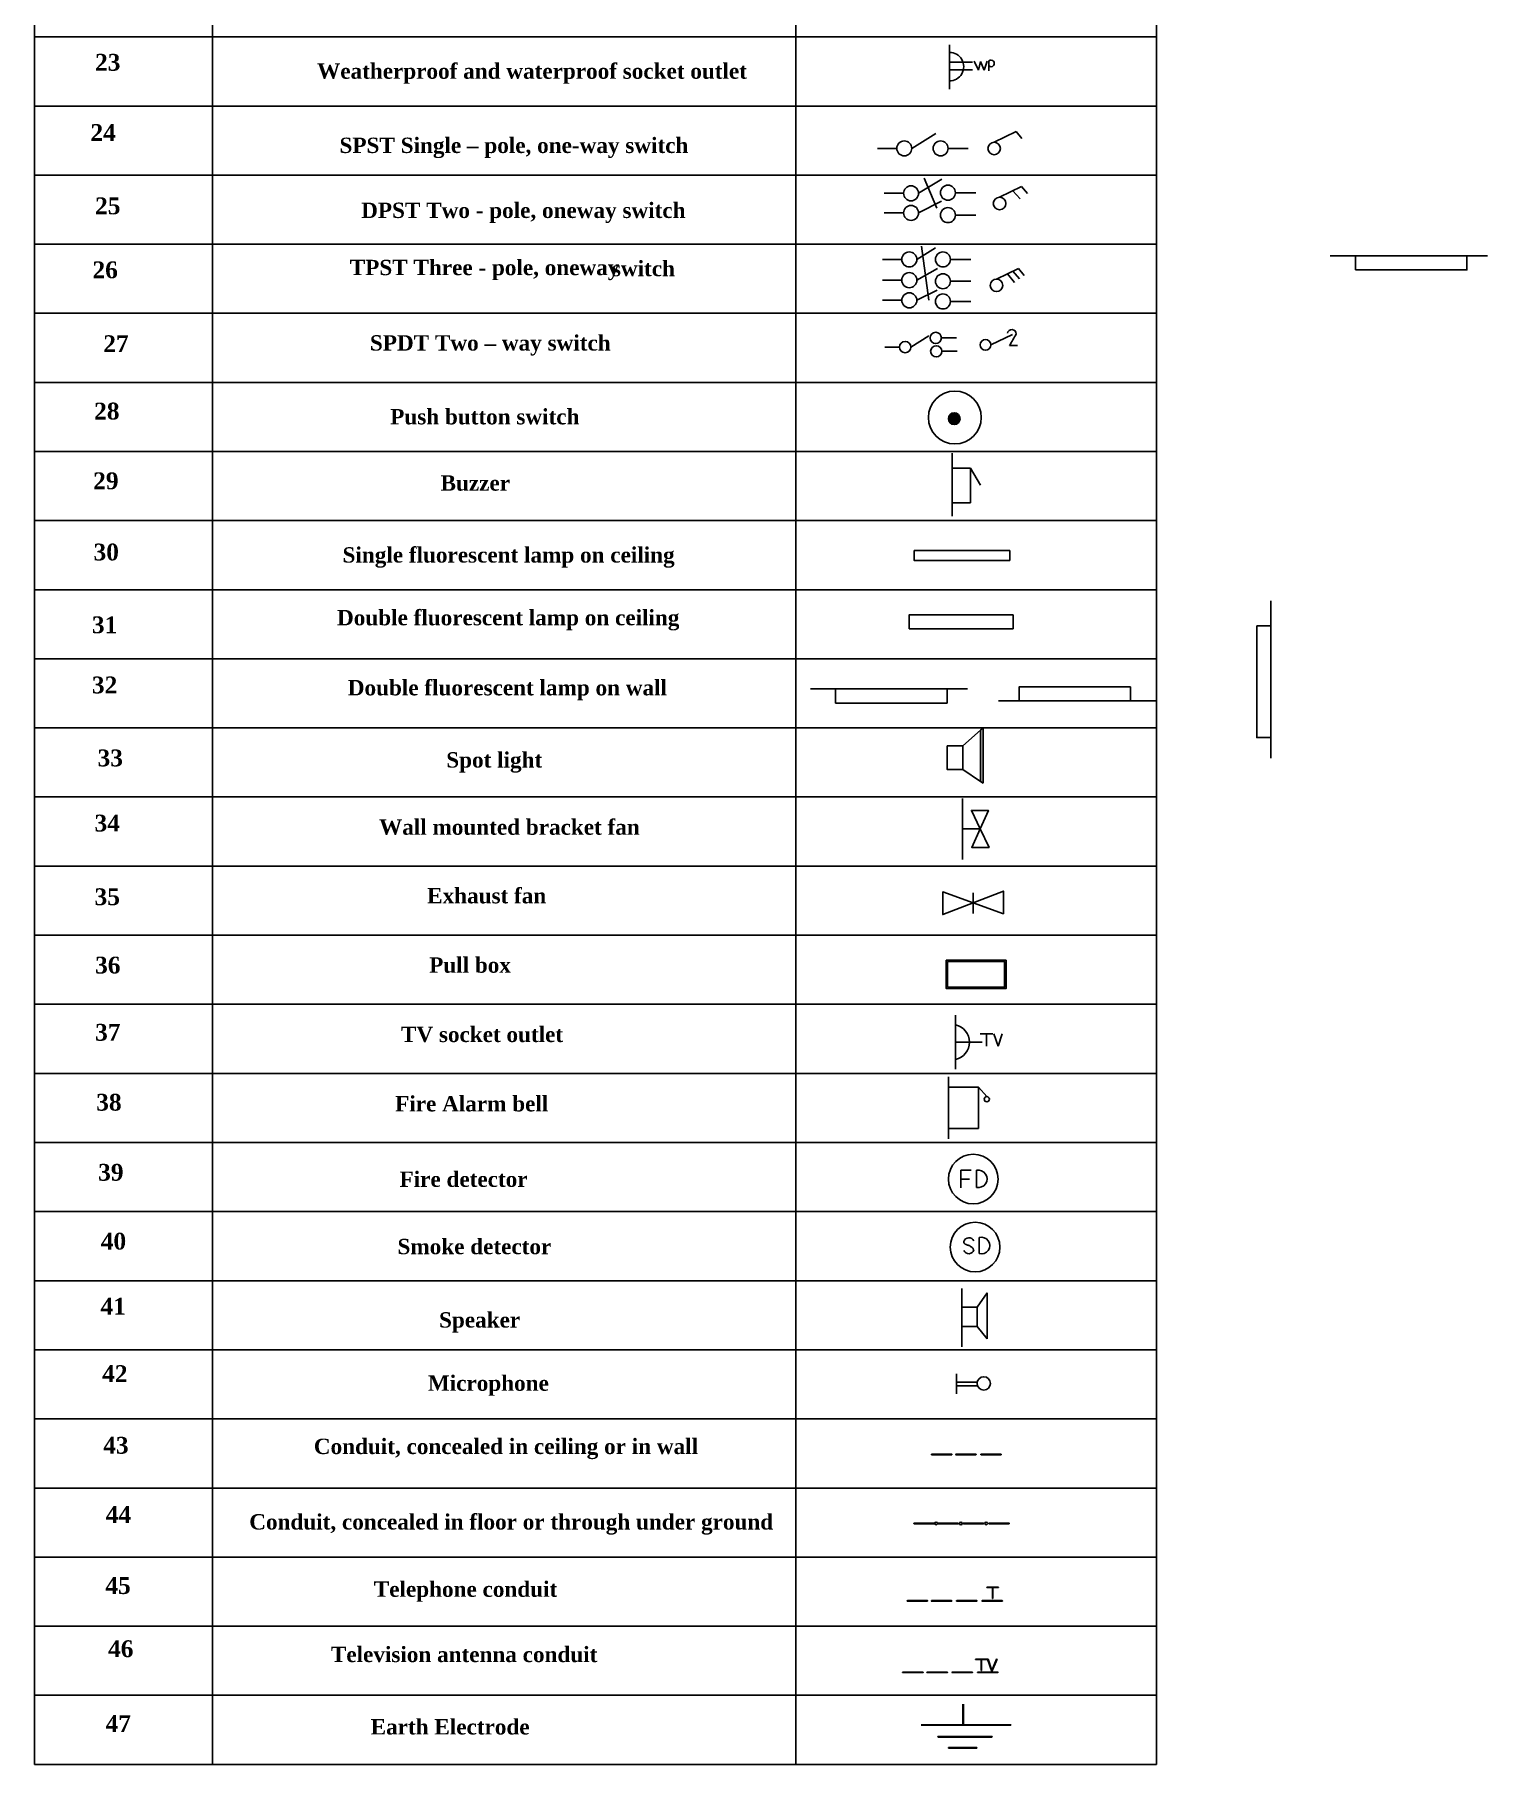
# Model space of a CAD drawing. Header units: inches. Extents: x 364 to 7104, y 169 to 8017.
# Drawn here: x 363.7 to 613, y 294.3 to 591.1 of the extents above; entities that cross this region are included whole.
import ezdxf

# ---------------------------------------------------------------- set-up
doc = ezdxf.new("R2010")
doc.units = ezdxf.units.IN
doc.header["$MEASUREMENT"] = 0
doc.styles.get("Standard").update_dxf_attribs({"font": 'timesbd.ttf'})

# ---------------------------------------------------------------- blocks, each defined once
blk = doc.blocks.new('*T61')
at = {"color": 0, "lineweight": -2}
for p, q in [((0, 0), (30.54, 0)), ((0, 0), (0, -19.99)), ((30.54, 0), (130.68, 0)), ((130.68, 0), (192.54, 0)), ((192.54, 0), (192.54, -19.99)), ((0, -19.99), (30.54, -19.99)), ((0, -19.99), (0, -31.85)), ((30.54, -19.99), (130.68, -19.99)), ((30.54, -19.99), (30.54, -31.85)), ((130.68, -19.99), (192.54, -19.99)), ((130.68, -19.99), (130.68, -31.85)), ((192.54, -19.99), (192.54, -31.85)), ((0, -31.85), (30.54, -31.85)), ((0, -31.85), (0, -43.71)), ((30.54, -31.85), (130.68, -31.85)), ((30.54, -31.85), (30.54, -43.71)), ((130.68, -31.85), (192.54, -31.85)), ((130.68, -31.85), (130.68, -43.71)), ((192.54, -31.85), (192.54, -43.71)), ((0, -43.71), (30.54, -43.71)), ((0, -43.71), (0, -55.56)), ((30.54, -43.71), (130.68, -43.71)), ((30.54, -43.71), (30.54, -55.56)), ((130.68, -43.71), (192.54, -43.71)), ((130.68, -43.71), (130.68, -55.56)), ((192.54, -43.71), (192.54, -55.56)), ((0, -55.56), (30.54, -55.56)), ((0, -55.56), (0, -67.42)), ((30.54, -55.56), (130.68, -55.56)), ((30.54, -55.56), (30.54, -67.42)), ((130.68, -55.56), (192.54, -55.56)), ((130.68, -55.56), (130.68, -67.42)), ((192.54, -55.56), (192.54, -67.42)), ((0, -67.42), (30.54, -67.42)), ((0, -67.42), (0, -79.28)), ((30.54, -67.42), (130.68, -67.42)), ((30.54, -67.42), (30.54, -79.28)), ((130.68, -67.42), (192.54, -67.42)), ((130.68, -67.42), (130.68, -79.28)), ((192.54, -67.42), (192.54, -79.28)), ((0, -79.28), (30.54, -79.28)), ((0, -79.28), (0, -91.13)), ((30.54, -79.28), (130.68, -79.28)), ((30.54, -79.28), (30.54, -91.13)), ((130.68, -79.28), (192.54, -79.28)), ((130.68, -79.28), (130.68, -91.13)), ((192.54, -79.28), (192.54, -91.13)), ((0, -91.13), (30.54, -91.13)), ((0, -91.13), (0, -102.99)), ((30.54, -91.13), (130.68, -91.13)), ((30.54, -91.13), (30.54, -102.99)), ((130.68, -91.13), (192.54, -91.13)), ((130.68, -91.13), (130.68, -102.99)), ((192.54, -91.13), (192.54, -102.99)), ((0, -102.99), (30.54, -102.99)), ((0, -102.99), (0, -114.85)), ((30.54, -102.99), (130.68, -102.99)), ((30.54, -102.99), (30.54, -114.85)), ((130.68, -102.99), (192.54, -102.99)), ((130.68, -102.99), (130.68, -114.85)), ((192.54, -102.99), (192.54, -114.85)), ((0, -114.85), (30.54, -114.85)), ((0, -114.85), (0, -126.7)), ((30.54, -114.85), (130.68, -114.85)), ((30.54, -114.85), (30.54, -126.7)), ((130.68, -114.85), (192.54, -114.85)), ((130.68, -114.85), (130.68, -126.7)), ((192.54, -114.85), (192.54, -126.7)), ((0, -126.7), (30.54, -126.7)), ((0, -126.7), (0, -138.56)), ((30.54, -126.7), (130.68, -126.7)), ((30.54, -126.7), (30.54, -138.56)), ((130.68, -126.7), (192.54, -126.7)), ((130.68, -126.7), (130.68, -138.56)), ((192.54, -126.7), (192.54, -138.56)), ((0, -138.56), (30.54, -138.56)), ((0, -138.56), (0, -150.42)), ((30.54, -138.56), (130.68, -138.56)), ((30.54, -138.56), (30.54, -150.42)), ((130.68, -138.56), (192.54, -138.56)), ((130.68, -138.56), (130.68, -150.42)), ((192.54, -138.56), (192.54, -150.42)), ((0, -150.42), (30.54, -150.42)), ((0, -150.42), (0, -162.27)), ((30.54, -150.42), (130.68, -150.42)), ((30.54, -150.42), (30.54, -162.27)), ((130.68, -150.42), (192.54, -150.42)), ((130.68, -150.42), (130.68, -162.27)), ((192.54, -150.42), (192.54, -162.27)), ((0, -162.27), (30.54, -162.27)), ((0, -162.27), (0, -174.13)), ((30.54, -162.27), (130.68, -162.27)), ((30.54, -162.27), (30.54, -174.13)), ((130.68, -162.27), (192.54, -162.27)), ((130.68, -162.27), (130.68, -174.13)), ((192.54, -162.27), (192.54, -174.13)), ((0, -174.13), (30.54, -174.13)), ((0, -174.13), (0, -185.98)), ((30.54, -174.13), (130.68, -174.13)), ((30.54, -174.13), (30.54, -185.98)), ((130.68, -174.13), (192.54, -174.13)), ((130.68, -174.13), (130.68, -185.98)), ((192.54, -174.13), (192.54, -185.98)), ((0, -185.98), (30.54, -185.98)), ((0, -185.98), (0, -197.84)), ((30.54, -185.98), (130.68, -185.98)), ((30.54, -185.98), (30.54, -197.84)), ((130.68, -185.98), (192.54, -185.98)), ((130.68, -185.98), (130.68, -197.84)), ((192.54, -185.98), (192.54, -197.84)), ((0, -197.84), (30.54, -197.84)), ((0, -197.84), (0, -209.7)), ((30.54, -197.84), (130.68, -197.84)), ((30.54, -197.84), (30.54, -209.7)), ((130.68, -197.84), (192.54, -197.84)), ((130.68, -197.84), (130.68, -209.7)), ((192.54, -197.84), (192.54, -209.7)), ((0, -209.7), (30.54, -209.7)), ((0, -209.7), (0, -221.55)), ((30.54, -209.7), (130.68, -209.7)), ((30.54, -209.7), (30.54, -221.55)), ((130.68, -209.7), (192.54, -209.7)), ((130.68, -209.7), (130.68, -221.55)), ((192.54, -209.7), (192.54, -221.55)), ((0, -221.55), (30.54, -221.55)), ((0, -221.55), (0, -233.41)), ((30.54, -221.55), (130.68, -221.55)), ((30.54, -221.55), (30.54, -233.41)), ((130.68, -221.55), (192.54, -221.55)), ((130.68, -221.55), (130.68, -233.41)), ((192.54, -221.55), (192.54, -233.41)), ((0, -233.41), (30.54, -233.41)), ((0, -233.41), (0, -245.27)), ((30.54, -233.41), (130.68, -233.41)), ((30.54, -233.41), (30.54, -245.27)), ((130.68, -233.41), (192.54, -233.41)), ((130.68, -233.41), (130.68, -245.27)), ((192.54, -233.41), (192.54, -245.27)), ((0, -245.27), (30.54, -245.27)), ((0, -245.27), (0, -257.12)), ((30.54, -245.27), (130.68, -245.27)), ((30.54, -245.27), (30.54, -257.12)), ((130.68, -245.27), (192.54, -245.27)), ((130.68, -245.27), (130.68, -257.12)), ((192.54, -245.27), (192.54, -257.12)), ((0, -257.12), (30.54, -257.12)), ((0, -257.12), (0, -268.98)), ((30.54, -257.12), (130.68, -257.12)), ((30.54, -257.12), (30.54, -268.98)), ((130.68, -257.12), (192.54, -257.12)), ((130.68, -257.12), (130.68, -268.98)), ((192.54, -257.12), (192.54, -268.98)), ((0, -268.98), (30.54, -268.98)), ((0, -268.98), (0, -280.84)), ((30.54, -268.98), (130.68, -268.98)), ((30.54, -268.98), (30.54, -280.84)), ((130.68, -268.98), (192.54, -268.98)), ((130.68, -268.98), (130.68, -280.84)), ((192.54, -268.98), (192.54, -280.84)), ((0, -280.84), (30.54, -280.84)), ((0, -280.84), (0, -292.69)), ((30.54, -280.84), (130.68, -280.84)), ((30.54, -280.84), (30.54, -292.69)), ((130.68, -280.84), (192.54, -280.84)), ((130.68, -280.84), (130.68, -292.69)), ((192.54, -280.84), (192.54, -292.69)), ((0, -292.69), (30.54, -292.69)), ((0, -292.69), (0, -304.55)), ((30.54, -292.69), (130.68, -292.69)), ((30.54, -292.69), (30.54, -304.55)), ((130.68, -292.69), (192.54, -292.69)), ((130.68, -292.69), (130.68, -304.55)), ((192.54, -292.69), (192.54, -304.55)), ((0, -304.55), (30.54, -304.55)), ((0, -304.55), (0, -316.41)), ((30.54, -304.55), (130.68, -304.55)), ((30.54, -304.55), (30.54, -316.41)), ((130.68, -304.55), (192.54, -304.55)), ((130.68, -304.55), (130.68, -316.41)), ((192.54, -304.55), (192.54, -316.41)), ((0, -316.41), (30.54, -316.41)), ((0, -316.41), (0, -328.26)), ((30.54, -316.41), (130.68, -316.41)), ((30.54, -316.41), (30.54, -328.26)), ((130.68, -316.41), (192.54, -316.41)), ((130.68, -316.41), (130.68, -328.26)), ((192.54, -316.41), (192.54, -328.26)), ((0, -328.26), (30.54, -328.26)), ((0, -328.26), (0, -340.12)), ((30.54, -328.26), (130.68, -328.26)), ((30.54, -328.26), (30.54, -340.12)), ((130.68, -328.26), (192.54, -328.26)), ((130.68, -328.26), (130.68, -340.12)), ((192.54, -328.26), (192.54, -340.12)), ((0, -340.12), (30.54, -340.12)), ((0, -340.12), (0, -351.97)), ((30.54, -340.12), (130.68, -340.12)), ((30.54, -340.12), (30.54, -351.97)), ((130.68, -340.12), (192.54, -340.12)), ((130.68, -340.12), (130.68, -351.97)), ((192.54, -340.12), (192.54, -351.97)), ((0, -351.97), (30.54, -351.97)), ((0, -351.97), (0, -363.83)), ((30.54, -351.97), (130.68, -351.97)), ((30.54, -351.97), (30.54, -363.83)), ((130.68, -351.97), (192.54, -351.97)), ((130.68, -351.97), (130.68, -363.83)), ((192.54, -351.97), (192.54, -363.83)), ((0, -363.83), (30.54, -363.83)), ((0, -363.83), (0, -375.69)), ((30.54, -363.83), (130.68, -363.83)), ((30.54, -363.83), (30.54, -375.69)), ((130.68, -363.83), (192.54, -363.83)), ((130.68, -363.83), (130.68, -375.69)), ((192.54, -363.83), (192.54, -375.69)), ((0, -375.69), (30.54, -375.69)), ((0, -375.69), (0, -387.54)), ((30.54, -375.69), (130.68, -375.69)), ((30.54, -375.69), (30.54, -387.54)), ((130.68, -375.69), (192.54, -375.69)), ((130.68, -375.69), (130.68, -387.54)), ((192.54, -375.69), (192.54, -387.54)), ((0, -387.54), (30.54, -387.54)), ((0, -387.54), (0, -399.4)), ((30.54, -387.54), (130.68, -387.54)), ((30.54, -387.54), (30.54, -399.4)), ((130.68, -387.54), (192.54, -387.54)), ((130.68, -387.54), (130.68, -399.4)), ((192.54, -387.54), (192.54, -399.4)), ((0, -399.4), (30.54, -399.4)), ((0, -399.4), (0, -411.26)), ((30.54, -399.4), (130.68, -399.4)), ((30.54, -399.4), (30.54, -411.26)), ((130.68, -399.4), (192.54, -399.4)), ((130.68, -399.4), (130.68, -411.26)), ((192.54, -399.4), (192.54, -411.26)), ((0, -411.26), (30.54, -411.26)), ((0, -411.26), (0, -423.11)), ((30.54, -411.26), (130.68, -411.26)), ((30.54, -411.26), (30.54, -423.11)), ((130.68, -411.26), (192.54, -411.26)), ((130.68, -411.26), (130.68, -423.11)), ((192.54, -411.26), (192.54, -423.11)), ((0, -423.11), (30.54, -423.11)), ((0, -423.11), (0, -434.97)), ((30.54, -423.11), (130.68, -423.11)), ((30.54, -423.11), (30.54, -434.97)), ((130.68, -423.11), (192.54, -423.11)), ((130.68, -423.11), (130.68, -434.97)), ((192.54, -423.11), (192.54, -434.97)), ((0, -434.97), (30.54, -434.97)), ((0, -434.97), (0, -446.83)), ((30.54, -434.97), (130.68, -434.97)), ((30.54, -434.97), (30.54, -446.83)), ((130.68, -434.97), (192.54, -434.97)), ((130.68, -434.97), (130.68, -446.83)), ((192.54, -434.97), (192.54, -446.83)), ((0, -446.83), (30.54, -446.83)), ((0, -446.83), (0, -458.68)), ((30.54, -446.83), (130.68, -446.83)), ((30.54, -446.83), (30.54, -458.68)), ((130.68, -446.83), (192.54, -446.83)), ((130.68, -446.83), (130.68, -458.68)), ((192.54, -446.83), (192.54, -458.68)), ((0, -458.68), (30.54, -458.68)), ((0, -458.68), (0, -470.54)), ((30.54, -458.68), (130.68, -458.68)), ((30.54, -458.68), (30.54, -470.54)), ((130.68, -458.68), (192.54, -458.68)), ((130.68, -458.68), (130.68, -470.54)), ((192.54, -458.68), (192.54, -470.54)), ((0, -470.54), (30.54, -470.54)), ((0, -470.54), (0, -482.4)), ((30.54, -470.54), (130.68, -470.54)), ((30.54, -470.54), (30.54, -482.4)), ((130.68, -470.54), (192.54, -470.54)), ((130.68, -470.54), (130.68, -482.4)), ((192.54, -470.54), (192.54, -482.4)), ((0, -482.4), (30.54, -482.4)), ((0, -482.4), (0, -494.25)), ((30.54, -482.4), (130.68, -482.4)), ((30.54, -482.4), (30.54, -494.25)), ((130.68, -482.4), (192.54, -482.4)), ((130.68, -482.4), (130.68, -494.25)), ((192.54, -482.4), (192.54, -494.25)), ((0, -494.25), (30.54, -494.25)), ((0, -494.25), (0, -506.11)), ((30.54, -494.25), (130.68, -494.25)), ((30.54, -494.25), (30.54, -506.11)), ((130.68, -494.25), (192.54, -494.25)), ((130.68, -494.25), (130.68, -506.11)), ((192.54, -494.25), (192.54, -506.11)), ((0, -506.11), (30.54, -506.11)), ((0, -506.11), (0, -517.96)), ((30.54, -506.11), (130.68, -506.11)), ((30.54, -506.11), (30.54, -517.96)), ((130.68, -506.11), (192.54, -506.11)), ((130.68, -506.11), (130.68, -517.96)), ((192.54, -506.11), (192.54, -517.96)), ((0, -517.96), (30.54, -517.96)), ((0, -517.96), (0, -529.82)), ((30.54, -517.96), (130.68, -517.96)), ((30.54, -517.96), (30.54, -529.82)), ((130.68, -517.96), (192.54, -517.96)), ((130.68, -517.96), (130.68, -529.82)), ((192.54, -517.96), (192.54, -529.82)), ((0, -529.82), (30.54, -529.82)), ((0, -529.82), (0, -541.68)), ((30.54, -529.82), (130.68, -529.82)), ((30.54, -529.82), (30.54, -541.68)), ((130.68, -529.82), (192.54, -529.82)), ((130.68, -529.82), (130.68, -541.68)), ((192.54, -529.82), (192.54, -541.68)), ((0, -541.68), (30.54, -541.68)), ((0, -541.68), (0, -553.53)), ((30.54, -541.68), (130.68, -541.68)), ((30.54, -541.68), (30.54, -553.53)), ((130.68, -541.68), (192.54, -541.68)), ((130.68, -541.68), (130.68, -553.53)), ((192.54, -541.68), (192.54, -553.53)), ((0, -553.53), (30.54, -553.53)), ((0, -553.53), (0, -565.39)), ((30.54, -553.53), (130.68, -553.53)), ((30.54, -553.53), (30.54, -565.39)), ((130.68, -553.53), (192.54, -553.53)), ((130.68, -553.53), (130.68, -565.39)), ((192.54, -553.53), (192.54, -565.39)), ((0, -565.39), (30.54, -565.39)), ((0, -565.39), (0, -577.25)), ((30.54, -565.39), (130.68, -565.39)), ((30.54, -565.39), (30.54, -577.25)), ((130.68, -565.39), (192.54, -565.39)), ((130.68, -565.39), (130.68, -577.25)), ((192.54, -565.39), (192.54, -577.25)), ((0, -577.25), (30.54, -577.25)), ((0, -577.25), (0, -589.1)), ((30.54, -577.25), (130.68, -577.25)), ((30.54, -577.25), (30.54, -589.1)), ((130.68, -577.25), (192.54, -577.25)), ((130.68, -577.25), (130.68, -589.1)), ((192.54, -577.25), (192.54, -589.1)), ((0, -589.1), (30.54, -589.1)), ((30.54, -589.1), (130.68, -589.1)), ((130.68, -589.1), (192.54, -589.1))]:
    blk.add_line(p, q, dxfattribs=at)
blk = doc.blocks.new('Weatherproof and waterproof socket outlet')
at = {"lineweight": -3}
for p, q in [((34.9, -164.07), (34.9, -171.69)), ((34.9, -167.06), (38.84, -167.06)), ((34.9, -168.35), (38.84, -168.35)), ((39.13, -166.87), (39.88, -168.44)), ((39.88, -168.44), (40.26, -166.96)), ((40.26, -166.96), (40.86, -168.43)), ((40.86, -168.43), (41.36, -166.91)), ((41.68, -166.83), (41.68, -168.56))]:
    blk.add_line(p, q, dxfattribs=at)
for centre, radius, start, end in [((34.91, -167.82), 2.45, 269.7739, 90.2261), ((42.04, -167.27), 0.559, 230.483, 129.517)]:
    blk.add_arc(centre, radius, start, end, dxfattribs=at)
blk = doc.blocks.new('SPST Single  pole oneway switch 01')
at = {"lineweight": -3}
for p, q in [((14.86, -177.1), (18.99, -174.56)), ((12.28, -177.1), (8.95, -177.1)), ((21.09, -177.1), (24.56, -177.1))]:
    blk.add_line(p, q, dxfattribs=at)
for centre in [(13.57, -177.1), (19.8, -177.1)]:
    blk.add_circle(centre, 1.29, dxfattribs=at)
blk = doc.blocks.new('SPST Single  pole oneway switch 02')
at = {"lineweight": -3}
for p, q in [((35.18, -176.3), (38.95, -174.45)), ((38.95, -174.45), (39.95, -175.68))]:
    blk.add_line(p, q, dxfattribs=at)
blk.add_circle((35.18, -177.38), 1.08, dxfattribs=at)
blk = doc.blocks.new('DPST Two  pole oneway switch 01')
at = {"lineweight": -3}
for p, q in [((14.3, -184.59), (18.31, -182.17)), ((15.28, -182.01), (17.43, -187.11)), ((11.73, -184.59), (8.4, -184.59)), ((14.3, -187.96), (18.26, -185.92)), ((20.63, -184.48), (24.11, -184.48)), ((11.73, -187.96), (8.4, -187.96)), ((20.63, -188.33), (24.11, -188.33))]:
    blk.add_line(p, q, dxfattribs=at)
for centre in [(13.01, -184.59), (19.34, -184.48), (13.01, -187.96), (19.34, -188.33)]:
    blk.add_circle(centre, 1.29, dxfattribs=at)
blk = doc.blocks.new('DPST Two  pole oneway switch 02')
at = {"lineweight": -3}
for p, q in [((35.73, -185.26), (39.5, -183.42)), ((39.5, -183.42), (40.5, -184.64)), ((37.99, -184.15), (39.24, -185.56))]:
    blk.add_line(p, q, dxfattribs=at)
blk.add_circle((35.73, -186.34), 1.08, dxfattribs=at)
blk = doc.blocks.new('TPST Three  pole oneway switch 01')
at = {"lineweight": -3}
for p, q in [((14.86, -194.87), (18.04, -192.86)), ((15.64, -192.6), (16.91, -201.89)), ((12.28, -194.87), (8.95, -194.87)), ((20.63, -194.87), (24.11, -194.87)), ((12.28, -198.43), (8.95, -198.43)), ((14.86, -198.43), (18.38, -196.45)), ((20.63, -198.62), (24.11, -198.62)), ((14.86, -201.89), (18.33, -200.12)), ((12.28, -201.89), (8.95, -201.89)), ((20.63, -202.08), (24.11, -202.08))]:
    blk.add_line(p, q, dxfattribs=at)
for centre in [(13.57, -194.87), (19.34, -194.87), (13.57, -198.43), (19.34, -198.62), (13.57, -201.89), (19.34, -202.08)]:
    blk.add_circle(centre, 1.29, dxfattribs=at)
blk = doc.blocks.new('TPST Three  pole oneway switch 02')
at = {"lineweight": -3}
for p, q in [((35.88, -194.67), (39.65, -192.83)), ((39.65, -192.83), (40.65, -194.05)), ((37.76, -193.75), (38.94, -195.28)), ((38.67, -193.31), (39.81, -194.64))]:
    blk.add_line(p, q, dxfattribs=at)
blk.add_circle((35.88, -195.75), 1.08, dxfattribs=at)
blk = doc.blocks.new('SPDT Two way switch 01')
at = {"lineweight": -3}
for p, q in [((11.45, -207.02), (8.95, -207.02)), ((13.38, -207.02), (16.48, -205.11)), ((18.64, -205.45), (21.24, -205.45)), ((18.72, -207.75), (21.33, -207.75))]:
    blk.add_line(p, q, dxfattribs=at)
for centre in [(17.67, -205.45), (12.42, -207.02), (17.75, -207.75)]:
    blk.add_circle(centre, 0.967, dxfattribs=at)
blk = doc.blocks.new('SPDT Two way switch 02')
at = {"lineweight": -3}
for p, q in [((36.21, -204.84), (39.95, -203.05)), ((39.43, -204.93), (40.77, -204.93))]:
    blk.add_line(p, q, dxfattribs=at)
blk.add_circle((35.29, -204.84), 0.918, dxfattribs=at)
blk.add_arc((39.81, -202.97), 0.767, 0.3157, 170.5408, dxfattribs=at)
at = {"lineweight": -3, "end_tangent": (0.349531, -0.936925)}
blk.add_spline([(40.58, -202.96), (39.43, -204.93)], degree=3, dxfattribs=at)
blk = doc.blocks.new('Push button switch')
at = {"lineweight": -3}
blk.add_hatch(color=256, dxfattribs=at).paths.add_polyline_path([(37.56, -214.84, 1), (35.54, -214.84, 1)])
for centre, radius in [((36.65, -214.64), 4.53), ((36.55, -214.84), 1.01)]:
    blk.add_circle(centre, radius, dxfattribs=at)
blk = doc.blocks.new('Buzzer')
at = {"lineweight": -3}
for p, q in [((35.12, -227.21), (35.12, -241.63)), ((35.12, -230.7), (39.33, -230.7)), ((39.33, -230.7), (39.33, -238.62)), ((39.33, -230.7), (41.61, -234.57)), ((39.33, -238.62), (35.12, -238.62))]:
    blk.add_line(p, q, dxfattribs=at)
blk = doc.blocks.new('Single fluorescent lamp on ceiling')
at = {"lineweight": -3}
blk.add_lwpolyline([(29.89, -246.87), (46.31, -246.87), (46.31, -248.56), (29.89, -248.56)], close=True, dxfattribs=at)
blk = doc.blocks.new('Double fluorescent lamp on ceiling')
at = {"lineweight": -3}
blk.add_lwpolyline([(29.99, -257.42), (47.85, -257.42), (47.85, -255.05), (29.99, -255.05)], close=True, dxfattribs=at)
blk = doc.blocks.new('Double fluorescent lamp on wall')
at = {"lineweight": -3}
for p, q in [((29.56, -264.73), (25.26, -264.73)), ((25.26, -264.73), (52.22, -264.73))]:
    blk.add_line(p, q, dxfattribs=at)
blk.add_lwpolyline([(29.56, -267.15), (48.7, -267.15), (48.7, -264.73), (29.56, -264.73)], close=True, dxfattribs=at)
blk = doc.blocks.new('Spot light')
at = {"lineweight": -3}
blk.add_hatch(color=256, dxfattribs=at).paths.add_polyline_path([(41.49, -271.85), (41.06, -272.24), (41.06, -281.04), (41.49, -281.34)])
for p, q in [((38.01, -274.94), (41.06, -272.24)), ((41.06, -272.24), (41.49, -271.85)), ((41.06, -272.24), (41.06, -281.04)), ((41.49, -271.85), (41.49, -281.34)), ((41.06, -281.04), (38.01, -279.01)), ((41.49, -281.34), (41.06, -281.04))]:
    blk.add_line(p, q, dxfattribs=at)
blk.add_lwpolyline([(35.33, -274.94), (38.01, -274.94), (38.01, -279.01), (35.33, -279.01)], close=True, dxfattribs=at)
blk = doc.blocks.new('Wall mounted bracket fan')
at = {"lineweight": -3}
for p, q in [((35.13, -289.24), (35.13, -303.18)), ((35.13, -296.21), (39.21, -296.21))]:
    blk.add_line(p, q, dxfattribs=at)
for points in [[(39.21, -296.21), (41.1, -291.98), (37.21, -291.98)], [(39.21, -296.21), (37.27, -300.44), (41.25, -300.44)]]:
    blk.add_lwpolyline(points, close=True, dxfattribs=at)
blk = doc.blocks.new('Exhaust fan')
at = {"lineweight": -3}
for p, q in [((40.8, -310.5), (40.8, -308.76)), ((40.8, -308.76), (40.8, -312.32))]:
    blk.add_line(p, q, dxfattribs=at)
for points in [[(40.8, -310.5), (35.59, -308.63), (35.59, -312.52)], [(40.8, -310.5), (46.01, -312.36), (46.01, -308.48)]]:
    blk.add_lwpolyline(points, close=True, dxfattribs=at)
blk = doc.blocks.new('Pull box')
at = {"lineweight": -3}
h = blk.add_hatch(color=256, dxfattribs=at)
h.paths.add_polyline_path([(35.24, -322.88), (35.24, -327.75), (45.52, -327.75), (45.52, -322.88)])
h.paths.add_polyline_path([(45.27, -323.13), (45.27, -327.5), (35.49, -327.5), (35.49, -323.13)], flags=16)
for points in [[(35.24, -322.88), (45.52, -322.88), (45.52, -327.75), (35.24, -327.75)], [(35.49, -323.13), (45.27, -323.13), (45.27, -327.5), (35.49, -327.5)]]:
    blk.add_lwpolyline(points, close=True, dxfattribs=at)
blk = doc.blocks.new('TV socket outlet')
at = {"lineweight": -3}
for p, q in [((36.58, -333.59), (36.58, -342.87)), ((36.58, -338.23), (41.18, -338.23)), ((40.84, -336.83), (42.96, -336.83)), ((41.9, -336.83), (41.9, -338.93)), ((43.18, -336.83), (43.92, -338.93)), ((43.92, -338.93), (44.6, -336.83))]:
    blk.add_line(p, q, dxfattribs=at)
blk.add_arc((35.89, -338.25), 3.07, 283.1412, 76.8588, dxfattribs=at)
blk = doc.blocks.new('Fire Alarm bell')
at = {"lineweight": -3}
for p, q in [((36.58, -346.2), (36.58, -356.85)), ((36.58, -347.99), (41.73, -347.99)), ((41.73, -347.99), (41.73, -355.06)), ((41.73, -347.99), (43.18, -349.61)), ((41.73, -355.06), (36.58, -355.06))]:
    blk.add_line(p, q, dxfattribs=at)
blk.add_circle((43.18, -350.05), 0.441, dxfattribs=at)
blk = doc.blocks.new('Fire detector')
at = {"lineweight": -3}
for p, q in [((35.14, -364.91), (35.14, -367.89)), ((35.14, -364.91), (36.9, -364.91)), ((37.81, -364.91), (37.81, -367.85)), ((35.14, -366.4), (36.59, -366.4))]:
    blk.add_line(p, q, dxfattribs=at)
blk.add_circle((37.24, -366.41), 4.26, dxfattribs=at)
blk.add_arc((38.12, -366.38), 1.5, 258.2866, 101.7134, dxfattribs=at)
blk = doc.blocks.new('Smoke detector')
at = {"lineweight": -3}
for p, q in [((38.17, -376.72), (38.17, -379.45)), ((35.51, -377.4), (35.51, -377.53)), ((35.51, -377.53), (35.57, -377.68)), ((35.57, -377.68), (35.77, -377.83)), ((35.77, -377.83), (35.93, -377.91)), ((35.93, -377.91), (36.01, -377.95)), ((36.01, -377.95), (36.13, -377.99)), ((36.13, -377.99), (36.24, -378.02)), ((36.24, -378.02), (36.36, -378.05)), ((36.36, -378.05), (36.45, -378.09)), ((36.45, -378.09), (36.55, -378.13)), ((36.55, -378.13), (36.68, -378.22)), ((36.68, -378.22), (36.79, -378.3)), ((36.79, -378.3), (36.95, -378.41)), ((36.95, -378.41), (37.06, -378.55)), ((37.06, -378.55), (37.14, -378.65)), ((37.14, -378.65), (37.2, -378.73)), ((37.2, -378.73), (37.24, -378.83))]:
    blk.add_line(p, q, dxfattribs=at)
blk.add_circle((37.45, -378.33), 4.26, dxfattribs=at)
for centre, radius, start, end in [((36.4, -377.69), 0.934, 25.5311, 161.9281), ((38.56, -378.08), 1.42, 254.3263, 105.6737), ((36.36, -378.54), 0.934, 205.5311, 341.9281)]:
    blk.add_arc(centre, radius, start, end, dxfattribs=at)
blk = doc.blocks.new('Speaker')
at = {"lineweight": -3}
for p, q in [((35.57, -386.68), (35.57, -396.66)), ((38.22, -389.85), (39.9, -387.42)), ((39.9, -387.42), (39.9, -395.27)), ((35.57, -389.85), (38.22, -389.85)), ((38.22, -389.85), (38.22, -393.19)), ((38.22, -393.19), (35.57, -393.19)), ((39.9, -395.27), (38.22, -393.19))]:
    blk.add_line(p, q, dxfattribs=at)
blk = doc.blocks.new('Microphone')
at = {"lineweight": -3}
for p, q in [((35.45, -402.19), (35.45, -400.76)), ((35.45, -400.76), (35.45, -404.22))]:
    blk.add_line(p, q, dxfattribs=at)
blk.add_lwpolyline([(39.06, -402.83), (35.45, -402.83), (35.45, -402.19), (39.01, -402.19)], dxfattribs=at)
blk.add_circle((40.13, -402.42), 1.14, dxfattribs=at)
blk = doc.blocks.new('Conduit concealed in ceiling or in wall')
at = {"lineweight": -3}
for p, q in [((34.46, -408.14), (37.88, -408.14)), ((34.46, -408.24), (37.9, -408.24)), ((38.61, -408.24), (42.05, -408.24)), ((38.62, -408.14), (42.04, -408.14)), ((42.93, -408.14), (46.35, -408.14)), ((42.93, -408.24), (46.37, -408.24))]:
    blk.add_line(p, q, dxfattribs=at)
for centre, radius, start, end in [((34.46, -408.19), 0.0487, 84.4373, 273.1803), ((37.89, -408.19), 0.0495, 285.3476, 93.1344), ((38.61, -408.19), 0.0487, 84.4373, 273.1803), ((42.04, -408.19), 0.0495, 285.3476, 93.1344), ((42.92, -408.19), 0.0487, 84.4373, 273.1803), ((46.35, -408.19), 0.0495, 285.3476, 93.1344)]:
    blk.add_arc(centre, radius, start, end, dxfattribs=at)
blk = doc.blocks.new('Conduit concealed in floor or through under ground')
at = {"lineweight": -3}
for p, q in [((32.85, -412.55), (36.27, -412.55)), ((37, -412.55), (40.42, -412.55)), ((41.32, -412.55), (44.74, -412.55)), ((45.7, -412.55), (49.12, -412.55)), ((32.85, -412.64), (36.29, -412.64)), ((37, -412.64), (40.44, -412.64)), ((41.31, -412.64), (44.75, -412.64)), ((45.7, -412.64), (49.14, -412.64))]:
    blk.add_line(p, q, dxfattribs=at)
for centre in [(36.61, -412.59), (40.85, -412.6), (45.2, -412.59)]:
    blk.add_circle(centre, 0.226, dxfattribs=at)
for centre, radius, start, end in [((32.84, -412.6), 0.0487, 84.4373, 273.1803), ((36.27, -412.6), 0.0495, 285.3476, 93.1344), ((37, -412.6), 0.0487, 84.4373, 273.1803), ((40.43, -412.6), 0.0495, 285.3476, 93.1344), ((41.31, -412.6), 0.0487, 84.4373, 273.1803), ((44.74, -412.6), 0.0495, 285.3476, 93.1344), ((45.69, -412.6), 0.0487, 84.4373, 273.1803), ((49.12, -412.6), 0.0495, 285.3476, 93.1344)]:
    blk.add_arc(centre, radius, start, end, dxfattribs=at)
blk = doc.blocks.new('Television antenna conduit')
at = {"lineweight": -3}
h = blk.add_hatch(color=256, dxfattribs=at)
h.paths.add_polyline_path([(46.77, -419.05), (46.64, -419.05), (47.39, -421.2), (48.28, -419.04), (48.16, -419.05), (47.4, -421.03)])
h.paths.add_polyline_path([(46.6, -419.04), (45.57, -419.04), (45.57, -421.03), (45.61, -421.03), (45.61, -419.14), (46.59, -419.14)])
h.paths.add_polyline_path([(45.57, -419.04), (44.58, -419.04), (44.57, -419.14), (45.53, -419.14), (45.53, -421.03), (45.57, -421.03)])
h.paths.add_polyline_path([(48.4, -421.27), (44.97, -421.27, 1.02101), (44.96, -421.36), (48.41, -421.36, 0.85045)])
h.paths.add_polyline_path([(44.01, -421.27), (40.59, -421.27, 1.02101), (40.58, -421.36), (44.02, -421.36, 0.85045)])
h.paths.add_polyline_path([(39.7, -421.27), (36.27, -421.27, 1.02101), (36.27, -421.36), (39.71, -421.36, 0.85045)])
h.paths.add_polyline_path([(35.54, -421.27), (32.12, -421.27, 1.02101), (32.11, -421.36), (35.55, -421.36, 0.85045)])
for p, q in [((32.12, -421.27), (35.54, -421.27)), ((32.12, -421.36), (35.55, -421.36)), ((36.27, -421.27), (39.69, -421.27)), ((36.27, -421.36), (39.71, -421.36)), ((40.58, -421.36), (44.02, -421.36)), ((40.59, -421.27), (44.01, -421.27)), ((44.58, -419.04), (44.57, -419.14)), ((44.58, -419.04), (46.6, -419.04)), ((44.58, -419.14), (45.53, -419.14)), ((44.97, -421.27), (48.39, -421.27)), ((44.97, -421.36), (48.41, -421.36)), ((45.53, -419.14), (45.53, -421.03)), ((45.53, -421.03), (45.57, -421.03)), ((45.57, -419.04), (45.57, -421.03)), ((45.57, -421.03), (45.61, -421.03)), ((45.61, -421.03), (45.61, -419.14)), ((45.61, -419.14), (46.59, -419.14)), ((46.59, -419.14), (46.6, -419.04)), ((46.77, -419.05), (46.64, -419.05)), ((46.64, -419.05), (47.39, -421.2)), ((46.77, -419.05), (47.4, -421.03)), ((47.39, -421.2), (48.28, -419.04)), ((47.4, -421.03), (48.16, -419.05)), ((48.28, -419.04), (48.16, -419.05))]:
    blk.add_line(p, q, dxfattribs=at)
for centre, radius, start, end in [((32.11, -421.32), 0.0487, 84.4373, 273.1803), ((35.54, -421.32), 0.0495, 285.3476, 93.1344), ((36.27, -421.32), 0.0487, 84.4373, 273.1803), ((39.7, -421.32), 0.0495, 285.3476, 93.1344), ((40.58, -421.32), 0.0487, 84.4373, 273.1803), ((44.01, -421.32), 0.0495, 285.3476, 93.1344), ((44.96, -421.32), 0.0487, 84.4373, 273.1803), ((48.39, -421.32), 0.0495, 285.3476, 93.1344)]:
    blk.add_arc(centre, radius, start, end, dxfattribs=at)
blk = doc.blocks.new('Earth Electrode')
at = {"lineweight": -3}
h = blk.add_hatch(color=256, dxfattribs=at)
h.paths.add_polyline_path([(47.14, -428.45), (39.07, -428.45), (39.07, -424.95, 0.472091), (38.97, -424.95), (38.97, -428.45), (31.84, -428.45, 1.046748), (31.84, -428.55), (47.14, -428.55, 1.171029)])
h.paths.add_polyline_path([(43.96, -430.47), (34.72, -430.47, 0.792016), (34.72, -430.57), (43.96, -430.57, 0.869595)])
h.paths.add_polyline_path([(41.34, -432.36), (36.53, -432.36, 0.777117), (36.53, -432.46), (41.34, -432.46, 0.991614)])
for p, q in [((38.97, -424.95), (38.97, -428.45)), ((39.07, -424.95), (39.07, -428.45)), ((31.84, -428.45), (38.97, -428.45)), ((38.97, -428.55), (31.84, -428.55)), ((31.84, -428.55), (47.14, -428.55)), ((39.07, -428.45), (47.14, -428.45)), ((34.72, -430.47), (43.96, -430.47)), ((34.72, -430.57), (43.96, -430.57)), ((36.53, -432.36), (41.34, -432.36)), ((36.53, -432.46), (41.34, -432.46))]:
    blk.add_line(p, q, dxfattribs=at)
for centre, radius, start, end in [((47.15, -428.5), 0.0506, 260.9913, 99.0087), ((34.74, -430.52), 0.0514, 103.2404, 256.7596), ((36.54, -432.41), 0.0516, 104.2972, 255.7028), ((41.34, -432.41), 0.05, 269.5175, 90.4825), ((43.95, -430.52), 0.0505, 277.9799, 82.0201)]:
    blk.add_arc(centre, radius, start, end, dxfattribs=at)
blk = doc.blocks.new('Telephone conduit')
at = {"lineweight": -3}
for p, q in [((45.75, -414.46), (46.7, -414.46)), ((46.78, -416.35), (46.78, -414.46)), ((46.78, -414.46), (47.77, -414.46)), ((32.12, -416.74), (35.54, -416.74)), ((32.12, -416.84), (35.55, -416.84)), ((36.27, -416.74), (39.69, -416.74)), ((36.27, -416.84), (39.71, -416.84)), ((40.58, -416.84), (44.02, -416.84)), ((40.59, -416.74), (44.01, -416.74)), ((44.97, -416.74), (48.39, -416.74)), ((44.97, -416.84), (48.41, -416.84)), ((46.7, -416.35), (46.74, -416.35)), ((46.74, -416.35), (46.78, -416.35))]:
    blk.add_line(p, q, dxfattribs=at)
for centre, radius, start, end in [((32.11, -416.79), 0.0487, 84.4373, 273.1803), ((35.54, -416.79), 0.0495, 285.3476, 93.1344), ((36.27, -416.79), 0.0487, 84.4373, 273.1803), ((39.7, -416.79), 0.0495, 285.3476, 93.1344), ((40.58, -416.79), 0.0487, 84.4373, 273.1803), ((44.01, -416.79), 0.0495, 285.3476, 93.1344), ((44.96, -416.79), 0.0487, 84.4373, 273.1803), ((48.39, -416.79), 0.0495, 285.3476, 93.1344)]:
    blk.add_arc(centre, radius, start, end, dxfattribs=at)
blk = doc.blocks.new('Telephone conduit 0')
at = {"lineweight": -3}
for p, q in [((-105.18, -509.15), (-103.17, -509.15)), ((-104.23, -511.09), (-104.23, -509.2))]:
    blk.add_line(p, q, dxfattribs=at)
blk.add_blockref('Telephone conduit', (-150.92, -94.74), dxfattribs=at)

msp = doc.modelspace()

# ---------------------------------------------------------------- linework, layer by layer
at = {"lineweight": -3}
for p, q in [((527.12, 324.64), (527.12, 324.69)), ((528.08, 324.64), (528.15, 324.64)), ((529.13, 324.69), (529.13, 324.64))]:
    msp.add_line(p, q, dxfattribs=at)

# ---------------------------------------------------------------- block references
msp.add_blockref('*T61', (363.69, 883.37))
for name, p in [('Weatherproof and waterproof socket outlet', (485.8, 753.4)), ('SPST Single  pole oneway switch 01', (499.39, 748.65)), ('SPST Single  pole oneway switch 02', (493.21, 748.91)), ('DPST Two  pole oneway switch 01', (501.11, 748.43)), ('DPST Two  pole oneway switch 02', (493.58, 748.43)), ('TPST Three  pole oneway switch 01', (500.25, 747.37)), ('Double fluorescent lamp on wall', (560.82, 817.86)), ('TPST Three  pole oneway switch 02', (492.91, 743.8)), ('SPDT Two way switch 02', (491.6, 742.67)), ('SPDT Two way switch 01', (500.69, 744.48)), ('Push button switch', (484.98, 740.01)), ('Single fluorescent lamp on ceiling', (484.75, 749.4)), ('Double fluorescent lamp on ceiling', (483.78, 746.55)), ('Double fluorescent lamp on wall', (471.61, 743.52)), ('Spot light', (485, 743.97)), ('Exhaust fan', (483.96, 752.59)), ('Pull box', (484.91, 755.14)), ('TV socket outlet', (485.17, 756.44)), ('Fire Alarm bell', (483.94, 758.45)), ('Fire detector', (487.55, 761.11)), ('Smoke detector', (487.66, 761.37)), ('Speaker', (487.27, 762.58)), ('Microphone', (486.47, 762.06)), ('Conduit concealed in ceiling or in wall', (483.2, 755.63)), ('Conduit concealed in floor or through under ground', (481.81, 748.21)), ('Telephone conduit 0', (632.3, 833.84)), ('Television antenna conduit', (480.61, 731.38)), ('Earth Electrode', (484.03, 729.53))]:
    msp.add_blockref(name, p, dxfattribs=at)
at = {"lineweight": -3, "xscale": 0.75, "yscale": 0.75, "zscale": 0.75}
for name, p in [('Buzzer', (494.85, 689.68)), ('Wall mounted bracket fan', (496.58, 676.94))]:
    msp.add_blockref(name, p, dxfattribs=at)
at = {"lineweight": -3}
for p, rotation in [((840.6, 519.16), 270), ((581.37, 212.01), 180)]:
    msp.add_blockref('Double fluorescent lamp on wall', p, dxfattribs=dict(at, rotation=rotation))

# ---------------------------------------------------------------- texts
for s, height, p in [('23', 2.887, (374.06, 584.88)), ('  Weatherproof and waterproof socket outlet', 2.6327, (410.19, 583.5)), ('24', 2.887, (373.27, 572.83)), ('   SPST Single – pole, one-way switch', 2.6327, (413.04, 570.76)), ('25', 2.887, (374.06, 560.25)), ('         DPST Two - pole, oneway switch', 2.6327, (410.79, 559.61)), ('26', 2.887, (373.62, 549.27)), ('    TPST Three - pole, oneway', 2.6327, (413.8, 549.8)), ('switch', 2.633, (462.77, 549.62)), ('27', 2.887, (375.47, 536.59)), ('   SPDT Two – way switch', 2.6327, (418.26, 536.86)), ('28', 2.887, (373.9, 525.03)), ('   Push button switch', 2.6327, (421.74, 524.2)), ('29', 2.887, (373.74, 513.07)), ('     Buzzer', 2.6327, (428.39, 512.82)), ('30', 2.887, (373.8, 500.85)), ('    Single fluorescent lamp on ceiling', 2.6327, (412.57, 500.48)), ('31', 2.887, (373.52, 488.36)), ('    Double fluorescent lamp on ceiling', 2.6327, (411.62, 489.72)), ('32', 2.887, (373.52, 478.04)), ('   Double fluorescent lamp on wall', 2.6327, (414.46, 477.7)), ('33', 2.887, (374.49, 465.52)), ('      Spot light', 2.6327, (428.38, 465.31)), ('34', 2.887, (373.97, 454.34)), ('    Wall mounted bracket fan', 2.6327, (418.84, 453.78)), ('35', 2.887, (373.97, 441.7)), ('     Exhaust fan', 2.6327, (426.09, 442.01)), ('36', 2.887, (374.07, 429.97)), ('     Pull box', 2.6327, (426.44, 430.11)), ('37', 2.887, (374.07, 418.44)), ('    TV socket outlet', 2.6327, (422.59, 418.21)), ('38', 2.887, (374.26, 406.44)), ('   Fire Alarm bell', 2.6327, (422.59, 406.31)), ('39', 2.887, (374.59, 394.42)), ('  Fire detector', 2.6327, (424.34, 393.36)), ('40', 2.887, (375.04, 382.6)), ('  Smoke detector', 2.6327, (423.99, 381.81)), ('41', 2.887, (374.99, 371.43)), ('      Speaker', 2.6327, (427.14, 369.22)), ('42', 2.887, (375.28, 359.87)), ('         Microphone', 2.6327, (422.24, 358.37)), ('43', 2.887, (375.46, 347.58)), ('  Conduit, concealed in ceiling or in wall', 2.6327, (409.63, 347.52)), ('44', 2.887, (375.89, 335.71)), ('Conduit, concealed in floor or through under ground', 2.6327, (400.53, 334.57)), ('45', 2.887, (375.82, 323.51)), ('      Telephone conduit', 2.6327, (415.94, 323.02)), ('46', 2.887, (376.29, 312.67)), ('Television antenna conduit', 2.6327, (414.54, 311.82)), ('47', 2.887, (375.87, 299.82)), ('Earth Electrode', 2.6327, (421.37, 299.4))]:
    msp.add_text(s, height=height, dxfattribs=at).set_placement(p)

doc.saveas('drawing.dxf')
